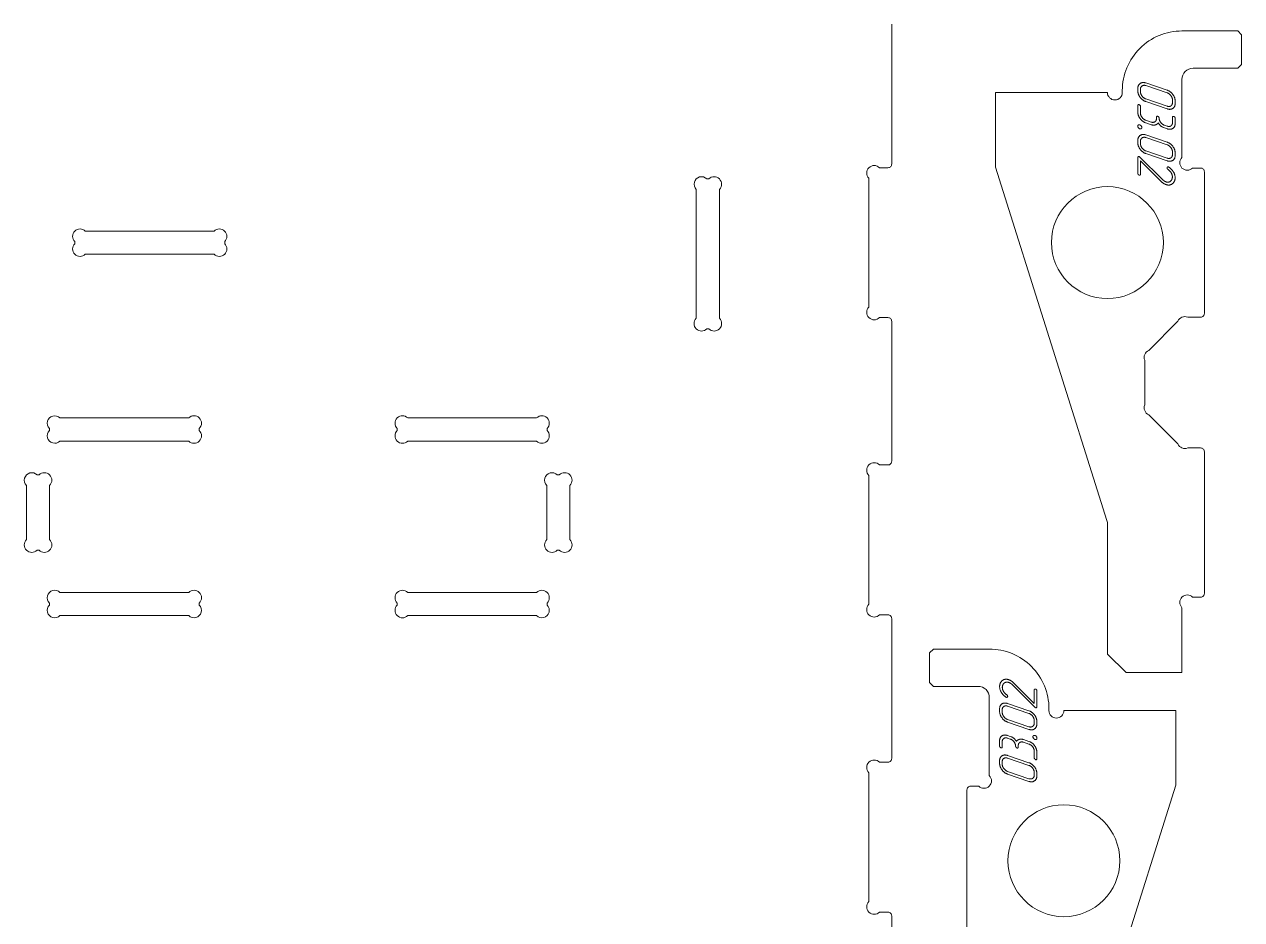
# Model space of a CAD drawing. Header units: millimetres. Extents: x 10 to 1489, y -739 to -10.
# Drawn here: x 1162.6 to 1489, y -502 to -261.9 of the extents above; entities that cross this region are included whole.
import ezdxf

# ---------------------------------------------------------------- set-up
doc = ezdxf.new("R2010")
doc.units = ezdxf.units.MM
doc.layers.add('cut', color=7, linetype='Continuous', lineweight=0)
doc.layers.add('mark', color=7, linetype='Continuous', lineweight=0)

msp = doc.modelspace()

# ---------------------------------------------------------------- linework, layer by layer
at = {"layer": 'cut'}
for points in [[(1395.15, -261.88), (1395.15, -299.38, -0.414214), (1394.15, -300.38), (1391.88, -300.38, 1), (1389.05, -303.2), (1389.05, -337.75, 1), (1391.88, -340.58), (1394.15, -340.58, -0.414214), (1395.15, -341.58), (1395.15, -379.08, -0.414214), (1394.15, -380.08), (1391.88, -380.08, 1), (1389.05, -382.9), (1389.05, -417.45, 1), (1391.88, -420.28), (1394.15, -420.28, -0.414214), (1395.15, -421.28), (1395.15, -458.78, -0.414214), (1394.15, -459.78), (1391.88, -459.78, 1), (1389.05, -462.6), (1389.05, -497.15, 1), (1391.88, -499.98), (1394.15, -499.98, -0.414214), (1395.15, -500.98), (1395.15, -538.48, -0.414214)], [(1415.33, -505.2), (1415.33, -467.2, -0.414214), (1416.33, -466.2), (1418.5, -466.2, 1), (1421.33, -463.37), (1421.33, -442.45, 0.414214), (1418.33, -439.45), (1406.33, -439.45), (1405.33, -438.45), (1405.33, -430.45), (1406.33, -429.45), (1421.33, -429.45, -0.414214), (1437.33, -445.45), (1437.33, -445.95, 1), (1441.33, -445.95), (1471.33, -445.95), (1471.33, -465.95), (1441.51, -560.69, 0.153655)]]:
    msp.add_lwpolyline(points, format="xyb", dxfattribs=at)
for points in [[(1423, -280.21), (1453, -280.21, 1), (1457, -280.21), (1457, -279.71, -0.414214), (1473, -263.71), (1488, -263.71), (1489, -264.71), (1489, -272.71), (1488, -273.71), (1476, -273.71, 0.414214), (1473, -276.71), (1473, -297.63, 1), (1475.83, -300.46), (1478, -300.46, -0.414214), (1479, -301.46), (1479, -339.46, -0.414214), (1478, -340.46), (1474.53, -340.46, 0.414214), (1471.92, -341.54), (1464.08, -349.38, 0.414214), (1463, -351.99), (1463, -363.99, 0.414214), (1464.08, -366.61), (1471.92, -374.44, 0.414214), (1474.53, -375.52), (1478, -375.52, -0.414214), (1479, -376.52), (1479, -414.52, -0.414214), (1478, -415.52), (1475.83, -415.52, 1), (1473, -418.35), (1473, -435.77), (1458, -435.77), (1453, -430.77), (1453, -396.13, 0.153655), (1452.82, -394.95), (1423, -300.21)], [(1348.95, -306.2, 1), (1346.12, -303.38), (1345.58, -303.38, 1), (1342.75, -306.2), (1342.75, -340.75, 1), (1345.58, -343.58), (1346.12, -343.58, 1), (1348.95, -340.75)], [(1178.91, -317.38, 1), (1176.09, -320.2), (1176.09, -320.75, 1), (1178.91, -323.58), (1213.46, -323.58, 1), (1216.29, -320.75), (1216.29, -320.2, 1), (1213.46, -317.38)], [(1172.11, -367.48, 1), (1169.29, -370.3), (1169.29, -370.85, 1), (1172.11, -373.68), (1206.66, -373.68, 1), (1209.49, -370.85), (1209.49, -370.3, 1), (1206.66, -367.48)], [(1265.38, -367.48, 1), (1262.55, -370.3), (1262.55, -370.85, 1), (1265.38, -373.68), (1299.92, -373.68, 1), (1302.75, -370.85), (1302.75, -370.3, 1), (1299.92, -367.48)], [(1169.35, -385.57, 1), (1166.52, -382.74), (1165.98, -382.74, 1), (1163.15, -385.57), (1163.15, -400.11, 1), (1165.98, -402.94), (1166.52, -402.94, 1), (1169.35, -400.11)], [(1308.85, -385.57, 1), (1306.02, -382.74), (1305.48, -382.74, 1), (1302.65, -385.57), (1302.65, -400.11, 1), (1305.48, -402.94), (1306.02, -402.94, 1), (1308.85, -400.11)], [(1172.11, -414.28, 1), (1169.29, -417.1), (1169.29, -417.65, 1), (1172.11, -420.48), (1206.66, -420.48, 1), (1209.49, -417.65), (1209.49, -417.1, 1), (1206.66, -414.28)], [(1265.38, -414.28, 1), (1262.55, -417.1), (1262.55, -417.65, 1), (1265.38, -420.48), (1299.92, -420.48, 1), (1302.75, -417.65), (1302.75, -417.1, 1), (1299.92, -414.28)]]:
    msp.add_lwpolyline(points, format="xyb", close=True, dxfattribs=at)
for centre in [(1453, -320.46), (1441.33, -486.2)]:
    msp.add_circle(centre, 15, dxfattribs=at)
at = {"layer": 'mark'}
for points in [[(1463.3, -282.66), (1469.02, -284.6), (1469.13, -284.64), (1469.24, -284.67), (1469.34, -284.69), (1469.45, -284.71), (1469.55, -284.72), (1469.65, -284.73), (1469.75, -284.73), (1469.84, -284.72), (1469.94, -284.71), (1470.03, -284.7), (1470.12, -284.67), (1470.2, -284.65), (1470.29, -284.61), (1470.37, -284.58), (1470.45, -284.53), (1470.53, -284.48), (1470.61, -284.43), (1470.68, -284.37), (1470.75, -284.31), (1470.81, -284.24), (1470.86, -284.17), (1470.91, -284.1), (1470.96, -284.02), (1471, -283.94), (1471.04, -283.86), (1471.07, -283.77), (1471.1, -283.68), (1471.12, -283.59), (1471.14, -283.49), (1471.15, -283.39), (1471.16, -283.29), (1471.16, -283.18), (1471.16, -282.46), (1471.16, -282.35), (1471.15, -282.24), (1471.14, -282.13), (1471.12, -282.02), (1471.1, -281.91), (1471.07, -281.8), (1471.04, -281.69), (1471, -281.58), (1470.96, -281.47), (1470.91, -281.36), (1470.86, -281.26), (1470.8, -281.15), (1470.73, -281.04), (1470.67, -280.94), (1470.59, -280.83), (1470.52, -280.72), (1470.43, -280.62), (1470.35, -280.52), (1470.27, -280.43), (1470.18, -280.34), (1470.09, -280.25), (1470, -280.17), (1469.91, -280.09), (1469.82, -280.02), (1469.73, -279.95), (1469.63, -279.89), (1469.53, -279.83), (1469.43, -279.77), (1469.33, -279.72), (1469.23, -279.67), (1469.12, -279.63), (1469.02, -279.59), (1463.3, -277.65), (1463.19, -277.62), (1463.08, -277.59), (1462.97, -277.56), (1462.87, -277.55), (1462.77, -277.53), (1462.67, -277.53), (1462.57, -277.53), (1462.47, -277.53), (1462.38, -277.55), (1462.29, -277.56), (1462.2, -277.59), (1462.11, -277.62), (1462.02, -277.65), (1461.94, -277.69), (1461.86, -277.74), (1461.78, -277.8), (1461.71, -277.85), (1461.63, -277.91), (1461.57, -277.98), (1461.51, -278.04), (1461.45, -278.11), (1461.4, -278.18), (1461.36, -278.26), (1461.31, -278.34), (1461.28, -278.42), (1461.25, -278.5), (1461.22, -278.59), (1461.2, -278.68), (1461.18, -278.77), (1461.17, -278.87), (1461.16, -278.96), (1461.16, -279.07), (1461.16, -279.78), (1461.16, -279.89), (1461.17, -280), (1461.18, -280.11), (1461.2, -280.22), (1461.22, -280.33), (1461.25, -280.44), (1461.28, -280.55), (1461.32, -280.66), (1461.36, -280.77), (1461.41, -280.88), (1461.46, -280.98), (1461.51, -281.09), (1461.58, -281.2), (1461.64, -281.3), (1461.71, -281.41), (1461.79, -281.52), (1461.87, -281.62), (1461.95, -281.72), (1462.04, -281.81), (1462.12, -281.9), (1462.21, -281.99), (1462.3, -282.07), (1462.39, -282.15), (1462.48, -282.22), (1462.58, -282.29), (1462.68, -282.36), (1462.78, -282.42), (1462.88, -282.48), (1462.98, -282.53), (1463.09, -282.58), (1463.19, -282.62)], [(1463.3, -281.94), (1469.02, -283.89), (1469.09, -283.91), (1469.16, -283.93), (1469.23, -283.94), (1469.3, -283.96), (1469.37, -283.96), (1469.43, -283.97), (1469.5, -283.97), (1469.56, -283.97), (1469.62, -283.96), (1469.68, -283.95), (1469.74, -283.93), (1469.8, -283.92), (1469.86, -283.89), (1469.92, -283.87), (1469.97, -283.84), (1470.02, -283.81), (1470.07, -283.77), (1470.12, -283.73), (1470.17, -283.69), (1470.21, -283.65), (1470.25, -283.6), (1470.28, -283.55), (1470.31, -283.5), (1470.34, -283.45), (1470.36, -283.39), (1470.39, -283.34), (1470.4, -283.28), (1470.42, -283.21), (1470.43, -283.15), (1470.44, -283.08), (1470.44, -283.01), (1470.44, -282.94), (1470.44, -282.22), (1470.44, -282.15), (1470.44, -282.07), (1470.43, -282), (1470.42, -281.93), (1470.4, -281.85), (1470.39, -281.78), (1470.36, -281.71), (1470.34, -281.64), (1470.31, -281.57), (1470.28, -281.49), (1470.25, -281.42), (1470.21, -281.35), (1470.17, -281.28), (1470.12, -281.21), (1470.08, -281.14), (1470.03, -281.07), (1469.97, -281), (1469.92, -280.93), (1469.86, -280.87), (1469.81, -280.81), (1469.75, -280.75), (1469.69, -280.7), (1469.63, -280.65), (1469.57, -280.6), (1469.5, -280.55), (1469.44, -280.51), (1469.37, -280.47), (1469.3, -280.43), (1469.23, -280.4), (1469.16, -280.36), (1469.09, -280.33), (1469.02, -280.31), (1463.3, -278.37), (1463.23, -278.34), (1463.16, -278.32), (1463.09, -278.31), (1463.02, -278.3), (1462.96, -278.29), (1462.89, -278.29), (1462.82, -278.29), (1462.76, -278.29), (1462.7, -278.3), (1462.64, -278.31), (1462.58, -278.32), (1462.52, -278.34), (1462.46, -278.37), (1462.41, -278.39), (1462.35, -278.42), (1462.3, -278.46), (1462.25, -278.49), (1462.2, -278.53), (1462.15, -278.57), (1462.11, -278.62), (1462.07, -278.66), (1462.04, -278.71), (1462.01, -278.76), (1461.98, -278.81), (1461.95, -278.87), (1461.93, -278.92), (1461.91, -278.98), (1461.9, -279.04), (1461.89, -279.11), (1461.88, -279.17), (1461.87, -279.24), (1461.87, -279.31), (1461.87, -280.02), (1461.87, -280.1), (1461.88, -280.17), (1461.89, -280.24), (1461.9, -280.31), (1461.91, -280.38), (1461.93, -280.46), (1461.95, -280.53), (1461.98, -280.6), (1462, -280.67), (1462.03, -280.74), (1462.07, -280.81), (1462.1, -280.88), (1462.14, -280.96), (1462.18, -281.03), (1462.23, -281.1), (1462.28, -281.17), (1462.33, -281.24), (1462.39, -281.3), (1462.44, -281.37), (1462.5, -281.43), (1462.56, -281.49), (1462.61, -281.54), (1462.68, -281.6), (1462.74, -281.65), (1462.8, -281.69), (1462.87, -281.74), (1462.94, -281.78), (1463.01, -281.82), (1463.08, -281.85), (1463.15, -281.89), (1463.23, -281.92)], [(1463.3, -288.37), (1464.73, -288.85), (1464.81, -288.88), (1464.88, -288.9), (1464.95, -288.92), (1465.03, -288.93), (1465.1, -288.94), (1465.17, -288.95), (1465.24, -288.96), (1465.31, -288.97), (1465.38, -288.97), (1465.45, -288.97), (1465.52, -288.96), (1465.59, -288.96), (1465.66, -288.95), (1465.73, -288.94), (1465.8, -288.92), (1465.86, -288.9), (1465.93, -288.88), (1465.99, -288.86), (1466.05, -288.84), (1466.11, -288.81), (1466.17, -288.78), (1466.22, -288.75), (1466.27, -288.72), (1466.32, -288.69), (1466.37, -288.65), (1466.41, -288.62), (1466.45, -288.58), (1466.49, -288.53), (1466.53, -288.49), (1466.57, -288.44), (1466.6, -288.4), (1466.63, -288.35), (1466.72, -288.48), (1466.81, -288.6), (1466.91, -288.72), (1467, -288.82), (1467.09, -288.93), (1467.18, -289.02), (1467.28, -289.11), (1467.37, -289.2), (1467.43, -289.24), (1467.48, -289.29), (1467.53, -289.33), (1467.58, -289.37), (1467.63, -289.4), (1467.68, -289.44), (1467.73, -289.46), (1467.78, -289.49), (1467.92, -289.58), (1468.07, -289.63), (1468.3, -289.71), (1469.02, -289.95), (1469.13, -289.99), (1469.24, -290.02), (1469.34, -290.04), (1469.45, -290.06), (1469.55, -290.07), (1469.65, -290.08), (1469.75, -290.08), (1469.85, -290.08), (1469.94, -290.07), (1470.03, -290.05), (1470.12, -290.03), (1470.21, -290.01), (1470.29, -289.97), (1470.38, -289.94), (1470.46, -289.89), (1470.54, -289.85), (1470.61, -289.79), (1470.68, -289.74), (1470.75, -289.68), (1470.81, -289.61), (1470.87, -289.54), (1470.92, -289.47), (1470.96, -289.39), (1471, -289.31), (1471.04, -289.23), (1471.07, -289.14), (1471.1, -289.05), (1471.12, -288.96), (1471.14, -288.86), (1471.15, -288.75), (1471.16, -288.65), (1471.16, -288.54), (1471.16, -287.11), (1471.16, -287.07), (1471.15, -287.04), (1471.15, -287.01), (1471.14, -286.98), (1471.13, -286.95), (1471.11, -286.92), (1471.1, -286.89), (1471.08, -286.86), (1471.06, -286.84), (1471.04, -286.81), (1470.99, -286.76), (1470.96, -286.74), (1470.94, -286.72), (1470.92, -286.7), (1470.9, -286.68), (1470.88, -286.67), (1470.86, -286.66), (1470.84, -286.65), (1470.82, -286.64), (1470.81, -286.63), (1470.8, -286.63), (1470.8, -286.63), (1470.78, -286.62), (1470.73, -286.61), (1470.68, -286.61), (1470.63, -286.61), (1470.59, -286.62), (1470.54, -286.63), (1470.52, -286.65), (1470.5, -286.67), (1470.48, -286.7), (1470.47, -286.72), (1470.46, -286.76), (1470.45, -286.79), (1470.45, -286.83), (1470.44, -286.86), (1470.44, -288.29), (1470.44, -288.37), (1470.44, -288.44), (1470.43, -288.51), (1470.42, -288.58), (1470.4, -288.64), (1470.39, -288.7), (1470.36, -288.76), (1470.34, -288.82), (1470.31, -288.87), (1470.28, -288.92), (1470.25, -288.97), (1470.21, -289.01), (1470.17, -289.06), (1470.12, -289.1), (1470.08, -289.13), (1470.03, -289.17), (1469.97, -289.2), (1469.92, -289.23), (1469.86, -289.25), (1469.81, -289.27), (1469.75, -289.29), (1469.69, -289.3), (1469.63, -289.31), (1469.57, -289.32), (1469.5, -289.32), (1469.44, -289.32), (1469.37, -289.32), (1469.3, -289.31), (1469.23, -289.3), (1469.16, -289.28), (1469.09, -289.26), (1469.02, -289.24), (1468.3, -288.99), (1468.23, -288.97), (1468.15, -288.94), (1468.08, -288.9), (1468.01, -288.87), (1467.94, -288.83), (1467.88, -288.79), (1467.81, -288.75), (1467.75, -288.7), (1467.69, -288.65), (1467.62, -288.6), (1467.56, -288.55), (1467.51, -288.49), (1467.45, -288.43), (1467.39, -288.37), (1467.34, -288.3), (1467.29, -288.23), (1467.24, -288.16), (1467.19, -288.1), (1467.15, -288.02), (1467.11, -287.95), (1467.07, -287.88), (1467.04, -287.81), (1467, -287.74), (1466.98, -287.67), (1466.95, -287.6), (1466.93, -287.52), (1466.91, -287.45), (1466.9, -287.38), (1466.89, -287.3), (1466.88, -287.23), (1466.87, -287.15), (1466.87, -287.08), (1466.87, -287.05), (1466.87, -287.01), (1466.86, -286.98), (1466.85, -286.95), (1466.84, -286.92), (1466.83, -286.89), (1466.81, -286.86), (1466.79, -286.84), (1466.77, -286.81), (1466.75, -286.78), (1466.7, -286.73), (1466.68, -286.71), (1466.65, -286.69), (1466.63, -286.67), (1466.61, -286.66), (1466.59, -286.64), (1466.57, -286.63), (1466.55, -286.62), (1466.54, -286.61), (1466.52, -286.6), (1466.52, -286.6), (1466.51, -286.6), (1466.5, -286.6), (1466.45, -286.58), (1466.4, -286.58), (1466.35, -286.58), (1466.3, -286.59), (1466.26, -286.61), (1466.24, -286.62), (1466.22, -286.65), (1466.2, -286.67), (1466.18, -286.7), (1466.17, -286.73), (1466.17, -286.76), (1466.16, -286.8), (1466.16, -286.84), (1466.16, -287.19), (1466.16, -287.27), (1466.15, -287.34), (1466.14, -287.41), (1466.13, -287.48), (1466.12, -287.54), (1466.1, -287.6), (1466.08, -287.66), (1466.05, -287.72), (1466.03, -287.77), (1466, -287.82), (1465.96, -287.87), (1465.92, -287.91), (1465.88, -287.96), (1465.84, -288), (1465.79, -288.03), (1465.74, -288.07), (1465.69, -288.1), (1465.63, -288.13), (1465.58, -288.15), (1465.52, -288.17), (1465.46, -288.19), (1465.4, -288.21), (1465.34, -288.21), (1465.28, -288.22), (1465.22, -288.22), (1465.15, -288.22), (1465.08, -288.22), (1465.02, -288.21), (1464.95, -288.2), (1464.88, -288.18), (1464.8, -288.16), (1464.73, -288.14), (1463.3, -287.65), (1463.23, -287.62), (1463.15, -287.59), (1463.08, -287.56), (1463.01, -287.53), (1462.94, -287.49), (1462.88, -287.45), (1462.81, -287.41), (1462.75, -287.36), (1462.69, -287.31), (1462.62, -287.26), (1462.56, -287.21), (1462.51, -287.15), (1462.45, -287.09), (1462.39, -287.03), (1462.34, -286.96), (1462.29, -286.89), (1462.24, -286.82), (1462.19, -286.75), (1462.15, -286.68), (1462.11, -286.61), (1462.07, -286.54), (1462.04, -286.47), (1462, -286.4), (1461.98, -286.33), (1461.95, -286.25), (1461.93, -286.18), (1461.91, -286.11), (1461.9, -286.03), (1461.89, -285.96), (1461.88, -285.89), (1461.87, -285.81), (1461.87, -285.74), (1461.87, -283.95), (1461.87, -283.92), (1461.87, -283.89), (1461.86, -283.85), (1461.85, -283.82), (1461.84, -283.79), (1461.83, -283.76), (1461.81, -283.74), (1461.79, -283.71), (1461.77, -283.68), (1461.75, -283.65), (1461.7, -283.6), (1461.68, -283.58), (1461.65, -283.56), (1461.63, -283.54), (1461.61, -283.53), (1461.59, -283.51), (1461.57, -283.5), (1461.55, -283.49), (1461.54, -283.48), (1461.52, -283.47), (1461.52, -283.47), (1461.51, -283.47), (1461.5, -283.47), (1461.45, -283.46), (1461.4, -283.45), (1461.35, -283.45), (1461.3, -283.46), (1461.26, -283.48), (1461.24, -283.5), (1461.22, -283.52), (1461.2, -283.54), (1461.18, -283.57), (1461.17, -283.6), (1461.17, -283.63), (1461.16, -283.67), (1461.16, -283.71), (1461.16, -285.49), (1461.16, -285.61), (1461.17, -285.72), (1461.18, -285.83), (1461.2, -285.94), (1461.22, -286.05), (1461.25, -286.16), (1461.28, -286.27), (1461.32, -286.37), (1461.36, -286.48), (1461.4, -286.59), (1461.45, -286.7), (1461.51, -286.8), (1461.57, -286.91), (1461.64, -287.01), (1461.71, -287.12), (1461.78, -287.22), (1461.86, -287.33), (1461.94, -287.43), (1462.03, -287.52), (1462.11, -287.61), (1462.2, -287.7), (1462.29, -287.78), (1462.38, -287.86), (1462.48, -287.93), (1462.57, -288), (1462.67, -288.06), (1462.77, -288.12), (1462.87, -288.18), (1462.98, -288.23), (1463.08, -288.28), (1463.19, -288.33)], [(1462.23, -289.61), (1462.23, -289.56), (1462.22, -289.51), (1462.21, -289.46), (1462.2, -289.42), (1462.18, -289.37), (1462.16, -289.33), (1462.14, -289.29), (1462.11, -289.25), (1462.08, -289.2), (1462.05, -289.16), (1462.01, -289.13), (1461.97, -289.09), (1461.94, -289.06), (1461.9, -289.03), (1461.87, -289), (1461.84, -288.97), (1461.81, -288.95), (1461.78, -288.93), (1461.75, -288.92), (1461.73, -288.9), (1461.7, -288.89), (1461.7, -288.89), (1461.69, -288.89), (1461.67, -288.88), (1461.63, -288.87), (1461.59, -288.86), (1461.55, -288.86), (1461.52, -288.86), (1461.48, -288.86), (1461.44, -288.86), (1461.41, -288.87), (1461.37, -288.88), (1461.34, -288.89), (1461.31, -288.9), (1461.29, -288.92), (1461.27, -288.94), (1461.25, -288.95), (1461.23, -288.98), (1461.21, -289), (1461.2, -289.02), (1461.19, -289.05), (1461.18, -289.08), (1461.17, -289.11), (1461.17, -289.14), (1461.16, -289.18), (1461.16, -289.21), (1461.16, -289.25), (1461.16, -289.29), (1461.16, -289.33), (1461.17, -289.37), (1461.18, -289.41), (1461.19, -289.44), (1461.2, -289.48), (1461.21, -289.52), (1461.23, -289.55), (1461.25, -289.58), (1461.27, -289.62), (1461.29, -289.65), (1461.31, -289.68), (1461.34, -289.71), (1461.4, -289.77), (1461.45, -289.82), (1461.51, -289.86), (1461.56, -289.9), (1461.62, -289.93), (1461.68, -289.96), (1461.71, -289.97), (1461.74, -289.98), (1461.77, -289.98), (1461.8, -289.99), (1461.83, -289.99), (1461.86, -289.99), (1461.89, -289.98), (1461.92, -289.98), (1461.94, -289.97), (1461.97, -289.96), (1462, -289.95), (1462.03, -289.93), (1462.08, -289.9), (1462.1, -289.88), (1462.13, -289.86), (1462.15, -289.84), (1462.16, -289.82), (1462.18, -289.8), (1462.19, -289.77), (1462.2, -289.75), (1462.21, -289.72), (1462.22, -289.69), (1462.23, -289.67), (1462.23, -289.64)], [(1463.3, -296.59), (1469.02, -298.53), (1469.13, -298.56), (1469.24, -298.59), (1469.34, -298.62), (1469.45, -298.64), (1469.55, -298.65), (1469.65, -298.65), (1469.75, -298.66), (1469.84, -298.65), (1469.94, -298.64), (1470.03, -298.62), (1470.12, -298.6), (1470.2, -298.58), (1470.29, -298.54), (1470.37, -298.5), (1470.45, -298.46), (1470.53, -298.41), (1470.61, -298.35), (1470.68, -298.3), (1470.75, -298.23), (1470.81, -298.17), (1470.86, -298.1), (1470.91, -298.03), (1470.96, -297.95), (1471, -297.87), (1471.04, -297.79), (1471.07, -297.7), (1471.1, -297.61), (1471.12, -297.52), (1471.14, -297.42), (1471.15, -297.32), (1471.16, -297.22), (1471.16, -297.11), (1471.16, -296.39), (1471.16, -296.28), (1471.15, -296.17), (1471.14, -296.06), (1471.12, -295.95), (1471.1, -295.84), (1471.07, -295.73), (1471.04, -295.62), (1471, -295.51), (1470.96, -295.4), (1470.91, -295.29), (1470.86, -295.18), (1470.8, -295.08), (1470.73, -294.97), (1470.67, -294.86), (1470.59, -294.76), (1470.52, -294.65), (1470.43, -294.55), (1470.35, -294.45), (1470.27, -294.36), (1470.18, -294.27), (1470.09, -294.18), (1470, -294.1), (1469.91, -294.02), (1469.82, -293.95), (1469.73, -293.88), (1469.63, -293.82), (1469.53, -293.76), (1469.43, -293.7), (1469.33, -293.65), (1469.23, -293.6), (1469.12, -293.56), (1469.02, -293.52), (1463.3, -291.58), (1463.19, -291.54), (1463.08, -291.52), (1462.97, -291.49), (1462.87, -291.47), (1462.77, -291.46), (1462.67, -291.46), (1462.57, -291.46), (1462.47, -291.46), (1462.38, -291.47), (1462.29, -291.49), (1462.2, -291.52), (1462.11, -291.55), (1462.02, -291.58), (1461.94, -291.62), (1461.86, -291.67), (1461.78, -291.72), (1461.71, -291.78), (1461.63, -291.84), (1461.57, -291.91), (1461.51, -291.97), (1461.45, -292.04), (1461.4, -292.11), (1461.36, -292.19), (1461.31, -292.27), (1461.28, -292.35), (1461.25, -292.43), (1461.22, -292.52), (1461.2, -292.61), (1461.18, -292.7), (1461.17, -292.8), (1461.16, -292.89), (1461.16, -292.99), (1461.16, -293.71), (1461.16, -293.82), (1461.17, -293.93), (1461.18, -294.04), (1461.2, -294.15), (1461.22, -294.26), (1461.25, -294.37), (1461.28, -294.48), (1461.32, -294.59), (1461.36, -294.7), (1461.41, -294.81), (1461.46, -294.91), (1461.51, -295.02), (1461.58, -295.13), (1461.64, -295.23), (1461.71, -295.34), (1461.79, -295.45), (1461.87, -295.55), (1461.95, -295.65), (1462.04, -295.74), (1462.12, -295.83), (1462.21, -295.92), (1462.3, -296), (1462.39, -296.08), (1462.48, -296.15), (1462.58, -296.22), (1462.68, -296.29), (1462.78, -296.35), (1462.88, -296.4), (1462.98, -296.46), (1463.09, -296.5), (1463.19, -296.55)], [(1463.3, -295.87), (1469.02, -297.81), (1469.09, -297.84), (1469.16, -297.86), (1469.23, -297.87), (1469.3, -297.88), (1469.37, -297.89), (1469.43, -297.9), (1469.5, -297.9), (1469.56, -297.89), (1469.62, -297.89), (1469.68, -297.88), (1469.74, -297.86), (1469.8, -297.84), (1469.86, -297.82), (1469.92, -297.8), (1469.97, -297.77), (1470.02, -297.74), (1470.07, -297.7), (1470.12, -297.66), (1470.17, -297.62), (1470.21, -297.58), (1470.25, -297.53), (1470.28, -297.48), (1470.31, -297.43), (1470.34, -297.38), (1470.36, -297.32), (1470.39, -297.26), (1470.4, -297.2), (1470.42, -297.14), (1470.43, -297.08), (1470.44, -297.01), (1470.44, -296.94), (1470.44, -296.86), (1470.44, -296.15), (1470.44, -296.08), (1470.44, -296), (1470.43, -295.93), (1470.42, -295.86), (1470.4, -295.78), (1470.39, -295.71), (1470.36, -295.64), (1470.34, -295.57), (1470.31, -295.49), (1470.28, -295.42), (1470.25, -295.35), (1470.21, -295.28), (1470.17, -295.21), (1470.12, -295.14), (1470.08, -295.07), (1470.03, -295), (1469.97, -294.93), (1469.92, -294.86), (1469.86, -294.8), (1469.81, -294.74), (1469.75, -294.68), (1469.69, -294.63), (1469.63, -294.58), (1469.57, -294.53), (1469.5, -294.48), (1469.44, -294.44), (1469.37, -294.4), (1469.3, -294.36), (1469.23, -294.32), (1469.16, -294.29), (1469.09, -294.26), (1469.02, -294.24), (1463.3, -292.29), (1463.23, -292.27), (1463.16, -292.25), (1463.09, -292.24), (1463.02, -292.23), (1462.96, -292.22), (1462.89, -292.21), (1462.82, -292.21), (1462.76, -292.22), (1462.7, -292.23), (1462.64, -292.24), (1462.58, -292.25), (1462.52, -292.27), (1462.46, -292.29), (1462.41, -292.32), (1462.35, -292.35), (1462.3, -292.39), (1462.25, -292.42), (1462.2, -292.46), (1462.15, -292.5), (1462.11, -292.55), (1462.07, -292.59), (1462.04, -292.64), (1462.01, -292.69), (1461.98, -292.74), (1461.95, -292.8), (1461.93, -292.85), (1461.91, -292.91), (1461.9, -292.97), (1461.89, -293.04), (1461.88, -293.1), (1461.87, -293.17), (1461.87, -293.24), (1461.87, -293.95), (1461.87, -294.02), (1461.88, -294.1), (1461.89, -294.17), (1461.9, -294.24), (1461.91, -294.31), (1461.93, -294.38), (1461.95, -294.46), (1461.98, -294.53), (1462, -294.6), (1462.03, -294.67), (1462.07, -294.74), (1462.1, -294.81), (1462.14, -294.88), (1462.18, -294.96), (1462.23, -295.03), (1462.28, -295.1), (1462.33, -295.17), (1462.39, -295.23), (1462.44, -295.3), (1462.5, -295.36), (1462.56, -295.42), (1462.61, -295.47), (1462.68, -295.52), (1462.74, -295.57), (1462.8, -295.62), (1462.87, -295.67), (1462.94, -295.71), (1463.01, -295.75), (1463.08, -295.78), (1463.15, -295.82), (1463.23, -295.85)], [(1469.46, -300.25), (1469.34, -300.18), (1469.3, -300.17), (1469.26, -300.16), (1469.23, -300.16), (1469.19, -300.16), (1469.16, -300.17), (1469.14, -300.17), (1469.11, -300.19), (1469.08, -300.21), (1469.06, -300.23), (1469.04, -300.25), (1469.03, -300.27), (1469.01, -300.3), (1469, -300.33), (1468.99, -300.36), (1468.99, -300.4), (1468.99, -300.43), (1469, -300.5), (1469.01, -300.55), (1469.03, -300.61), (1469.05, -300.66), (1469.08, -300.7), (1469.12, -300.75), (1469.17, -300.79), (1469.22, -300.83), (1469.3, -300.9), (1469.38, -300.96), (1469.46, -301.02), (1469.53, -301.08), (1469.6, -301.14), (1469.66, -301.21), (1469.73, -301.27), (1469.79, -301.33), (1469.84, -301.39), (1469.9, -301.46), (1469.95, -301.52), (1470, -301.58), (1470.04, -301.65), (1470.08, -301.71), (1470.12, -301.78), (1470.16, -301.84), (1470.19, -301.91), (1470.22, -301.97), (1470.25, -302.04), (1470.28, -302.1), (1470.3, -302.16), (1470.32, -302.23), (1470.34, -302.29), (1470.36, -302.35), (1470.38, -302.42), (1470.39, -302.48), (1470.4, -302.54), (1470.41, -302.6), (1470.42, -302.67), (1470.43, -302.73), (1470.43, -302.79), (1470.43, -302.85), (1470.43, -302.94), (1470.42, -303.03), (1470.41, -303.11), (1470.4, -303.2), (1470.38, -303.28), (1470.35, -303.36), (1470.32, -303.44), (1470.29, -303.51), (1470.26, -303.59), (1470.22, -303.66), (1470.17, -303.72), (1470.13, -303.78), (1470.08, -303.84), (1470.03, -303.9), (1469.98, -303.95), (1469.92, -303.99), (1469.86, -304.04), (1469.8, -304.09), (1469.73, -304.13), (1469.66, -304.16), (1469.59, -304.19), (1469.52, -304.21), (1469.44, -304.23), (1469.37, -304.25), (1469.29, -304.25), (1469.21, -304.26), (1469.13, -304.25), (1469.05, -304.25), (1468.97, -304.23), (1468.88, -304.22), (1468.79, -304.19), (1468.7, -304.17), (1468.64, -304.14), (1468.57, -304.11), (1468.5, -304.09), (1468.44, -304.05), (1468.37, -304.02), (1468.3, -303.98), (1468.24, -303.94), (1468.18, -303.9), (1467.93, -303.71), (1467.65, -303.46), (1461.72, -297.53), (1461.68, -297.49), (1461.64, -297.46), (1461.59, -297.44), (1461.54, -297.42), (1461.51, -297.41), (1461.47, -297.4), (1461.44, -297.4), (1461.4, -297.39), (1461.37, -297.4), (1461.34, -297.4), (1461.3, -297.41), (1461.27, -297.43), (1461.25, -297.45), (1461.22, -297.47), (1461.2, -297.49), (1461.19, -297.52), (1461.18, -297.55), (1461.17, -297.58), (1461.16, -297.61), (1461.16, -297.64), (1461.16, -301.91), (1461.16, -301.95), (1461.17, -301.99), (1461.18, -302.03), (1461.19, -302.07), (1461.2, -302.11), (1461.22, -302.14), (1461.25, -302.18), (1461.27, -302.21), (1461.3, -302.24), (1461.33, -302.27), (1461.36, -302.3), (1461.39, -302.32), (1461.42, -302.34), (1461.45, -302.36), (1461.48, -302.38), (1461.52, -302.39), (1461.55, -302.4), (1461.58, -302.4), (1461.61, -302.4), (1461.64, -302.4), (1461.67, -302.4), (1461.7, -302.39), (1461.73, -302.37), (1461.76, -302.36), (1461.79, -302.34), (1461.81, -302.31), (1461.83, -302.29), (1461.84, -302.27), (1461.86, -302.24), (1461.87, -302.21), (1461.87, -302.18), (1461.87, -302.15), (1461.87, -298.55), (1467.25, -303.93), (1467.33, -304), (1467.41, -304.08), (1467.48, -304.14), (1467.56, -304.21), (1467.63, -304.27), (1467.71, -304.33), (1467.78, -304.39), (1467.84, -304.44), (1467.91, -304.49), (1467.98, -304.53), (1468.04, -304.58), (1468.1, -304.62), (1468.23, -304.69), (1468.36, -304.76), (1468.49, -304.82), (1468.62, -304.87), (1468.68, -304.89), (1468.7, -304.9), (1468.7, -304.9), (1468.71, -304.9), (1468.71, -304.9), (1468.74, -304.91), (1468.83, -304.94), (1468.92, -304.97), (1469.02, -304.99), (1469.11, -305), (1469.2, -305.02), (1469.28, -305.02), (1469.37, -305.03), (1469.46, -305.03), (1469.54, -305.03), (1469.63, -305.02), (1469.71, -305), (1469.79, -304.99), (1469.87, -304.97), (1469.95, -304.94), (1470.02, -304.91), (1470.1, -304.88), (1470.17, -304.84), (1470.25, -304.8), (1470.32, -304.76), (1470.39, -304.71), (1470.46, -304.66), (1470.52, -304.6), (1470.58, -304.54), (1470.64, -304.49), (1470.7, -304.43), (1470.75, -304.36), (1470.8, -304.3), (1470.84, -304.23), (1470.89, -304.16), (1470.93, -304.09), (1470.96, -304.02), (1470.99, -303.95), (1471.03, -303.87), (1471.05, -303.79), (1471.08, -303.71), (1471.1, -303.63), (1471.12, -303.55), (1471.13, -303.46), (1471.14, -303.37), (1471.15, -303.28), (1471.16, -303.19), (1471.16, -303.1), (1471.16, -303.07), (1471.16, -303.06), (1471.16, -303.05), (1471.16, -303.02), (1471.15, -302.88), (1471.14, -302.74), (1471.12, -302.6), (1471.09, -302.47), (1471.06, -302.33), (1471.02, -302.2), (1470.97, -302.06), (1470.92, -301.93), (1470.86, -301.8), (1470.79, -301.67), (1470.77, -301.64), (1470.75, -301.6), (1470.71, -301.53), (1470.67, -301.46), (1470.62, -301.38), (1470.57, -301.31), (1470.52, -301.24), (1470.47, -301.18), (1470.42, -301.11), (1470.36, -301.04), (1470.3, -300.97), (1470.24, -300.91), (1470.18, -300.85), (1470.12, -300.78), (1470.05, -300.72), (1469.99, -300.66), (1469.92, -300.6), (1469.85, -300.54), (1469.77, -300.48), (1469.7, -300.42), (1469.62, -300.36), (1469.55, -300.3)], [(1425.79, -442.32), (1425.92, -442.38), (1425.95, -442.4), (1425.99, -442.4), (1426.03, -442.41), (1426.06, -442.4), (1426.09, -442.4), (1426.12, -442.39), (1426.14, -442.38), (1426.17, -442.36), (1426.19, -442.34), (1426.21, -442.32), (1426.23, -442.29), (1426.24, -442.26), (1426.25, -442.23), (1426.26, -442.2), (1426.26, -442.17), (1426.27, -442.13), (1426.25, -442.07), (1426.24, -442.01), (1426.22, -441.96), (1426.2, -441.91), (1426.17, -441.86), (1426.13, -441.82), (1426.08, -441.77), (1426.03, -441.73), (1425.95, -441.67), (1425.87, -441.61), (1425.8, -441.55), (1425.72, -441.48), (1425.66, -441.42), (1425.59, -441.36), (1425.53, -441.3), (1425.47, -441.23), (1425.41, -441.17), (1425.36, -441.11), (1425.3, -441.04), (1425.26, -440.98), (1425.21, -440.92), (1425.17, -440.85), (1425.13, -440.79), (1425.1, -440.72), (1425.06, -440.66), (1425.03, -440.59), (1425, -440.53), (1424.98, -440.47), (1424.95, -440.4), (1424.93, -440.34), (1424.91, -440.27), (1424.89, -440.21), (1424.87, -440.15), (1424.86, -440.09), (1424.85, -440.02), (1424.84, -439.96), (1424.83, -439.9), (1424.83, -439.84), (1424.82, -439.77), (1424.82, -439.71), (1424.82, -439.62), (1424.83, -439.54), (1424.84, -439.45), (1424.86, -439.37), (1424.88, -439.29), (1424.9, -439.21), (1424.93, -439.13), (1424.96, -439.05), (1425, -438.98), (1425.04, -438.91), (1425.08, -438.84), (1425.12, -438.78), (1425.17, -438.72), (1425.22, -438.67), (1425.27, -438.62), (1425.33, -438.57), (1425.39, -438.52), (1425.46, -438.48), (1425.52, -438.44), (1425.59, -438.4), (1425.66, -438.38), (1425.74, -438.35), (1425.81, -438.33), (1425.88, -438.32), (1425.96, -438.31), (1426.04, -438.31), (1426.12, -438.31), (1426.2, -438.32), (1426.29, -438.33), (1426.37, -438.35), (1426.46, -438.37), (1426.55, -438.4), (1426.62, -438.42), (1426.68, -438.45), (1426.75, -438.48), (1426.82, -438.51), (1426.88, -438.55), (1426.95, -438.58), (1427.01, -438.62), (1427.08, -438.66), (1427.33, -438.86), (1427.61, -439.1), (1433.54, -445.04), (1433.57, -445.07), (1433.62, -445.1), (1433.66, -445.13), (1433.71, -445.15), (1433.75, -445.16), (1433.78, -445.17), (1433.82, -445.17), (1433.85, -445.17), (1433.88, -445.17), (1433.92, -445.16), (1433.95, -445.15), (1433.98, -445.14), (1434.01, -445.12), (1434.03, -445.09), (1434.05, -445.07), (1434.07, -445.04), (1434.08, -445.02), (1434.09, -444.99), (1434.09, -444.96), (1434.09, -444.93), (1434.09, -440.66), (1434.09, -440.61), (1434.09, -440.57), (1434.08, -440.53), (1434.07, -440.49), (1434.05, -440.46), (1434.03, -440.42), (1434.01, -440.39), (1433.98, -440.35), (1433.95, -440.32), (1433.92, -440.29), (1433.89, -440.27), (1433.86, -440.24), (1433.83, -440.22), (1433.8, -440.2), (1433.77, -440.19), (1433.74, -440.18), (1433.7, -440.17), (1433.67, -440.16), (1433.64, -440.16), (1433.61, -440.16), (1433.58, -440.17), (1433.55, -440.18), (1433.52, -440.19), (1433.49, -440.21), (1433.47, -440.23), (1433.44, -440.25), (1433.42, -440.27), (1433.41, -440.3), (1433.4, -440.32), (1433.39, -440.35), (1433.38, -440.38), (1433.38, -440.41), (1433.38, -444.01), (1428.01, -438.64), (1427.92, -438.56), (1427.85, -438.49), (1427.77, -438.42), (1427.69, -438.35), (1427.62, -438.29), (1427.55, -438.23), (1427.48, -438.18), (1427.41, -438.13), (1427.34, -438.08), (1427.28, -438.03), (1427.21, -437.99), (1427.15, -437.95), (1427.02, -437.88), (1426.9, -437.81), (1426.77, -437.75), (1426.64, -437.69), (1426.57, -437.67), (1426.55, -437.67), (1426.55, -437.66), (1426.55, -437.66), (1426.54, -437.66), (1426.52, -437.65), (1426.42, -437.62), (1426.33, -437.6), (1426.24, -437.58), (1426.15, -437.56), (1426.06, -437.55), (1425.97, -437.54), (1425.88, -437.54), (1425.8, -437.54), (1425.71, -437.54), (1425.63, -437.55), (1425.55, -437.56), (1425.46, -437.58), (1425.38, -437.6), (1425.31, -437.62), (1425.23, -437.65), (1425.15, -437.68), (1425.08, -437.72), (1425.01, -437.76), (1424.93, -437.81), (1424.86, -437.86), (1424.79, -437.91), (1424.73, -437.96), (1424.67, -438.02), (1424.61, -438.08), (1424.56, -438.14), (1424.5, -438.2), (1424.46, -438.27), (1424.41, -438.33), (1424.37, -438.4), (1424.33, -438.47), (1424.29, -438.54), (1424.26, -438.62), (1424.23, -438.69), (1424.2, -438.77), (1424.18, -438.85), (1424.16, -438.93), (1424.14, -439.02), (1424.12, -439.1), (1424.11, -439.19), (1424.1, -439.28), (1424.1, -439.37), (1424.09, -439.47), (1424.09, -439.49), (1424.09, -439.5), (1424.09, -439.51), (1424.09, -439.55), (1424.1, -439.69), (1424.11, -439.82), (1424.13, -439.96), (1424.16, -440.1), (1424.19, -440.23), (1424.23, -440.37), (1424.28, -440.5), (1424.33, -440.63), (1424.39, -440.77), (1424.46, -440.9), (1424.48, -440.93), (1424.5, -440.97), (1424.54, -441.04), (1424.59, -441.11), (1424.63, -441.18), (1424.68, -441.25), (1424.73, -441.32), (1424.78, -441.39), (1424.84, -441.46), (1424.89, -441.52), (1424.95, -441.59), (1425.01, -441.66), (1425.07, -441.72), (1425.13, -441.78), (1425.2, -441.85), (1425.27, -441.91), (1425.33, -441.97), (1425.41, -442.03), (1425.48, -442.09), (1425.55, -442.15), (1425.63, -442.21), (1425.71, -442.26)], [(1431.95, -445.98), (1426.24, -444.04), (1426.13, -444), (1426.02, -443.97), (1425.91, -443.95), (1425.81, -443.93), (1425.7, -443.92), (1425.6, -443.91), (1425.51, -443.91), (1425.41, -443.91), (1425.32, -443.92), (1425.23, -443.94), (1425.14, -443.96), (1425.05, -443.99), (1424.96, -444.02), (1424.88, -444.06), (1424.8, -444.11), (1424.72, -444.16), (1424.64, -444.21), (1424.57, -444.27), (1424.51, -444.33), (1424.45, -444.4), (1424.39, -444.46), (1424.34, -444.54), (1424.29, -444.61), (1424.25, -444.69), (1424.21, -444.78), (1424.18, -444.86), (1424.15, -444.95), (1424.13, -445.05), (1424.12, -445.14), (1424.1, -445.25), (1424.1, -445.35), (1424.09, -445.46), (1424.09, -446.17), (1424.1, -446.28), (1424.1, -446.4), (1424.12, -446.51), (1424.13, -446.62), (1424.16, -446.73), (1424.18, -446.84), (1424.22, -446.95), (1424.25, -447.06), (1424.3, -447.17), (1424.35, -447.27), (1424.4, -447.38), (1424.46, -447.49), (1424.52, -447.59), (1424.59, -447.7), (1424.66, -447.81), (1424.74, -447.91), (1424.82, -448.01), (1424.9, -448.11), (1424.99, -448.21), (1425.07, -448.3), (1425.16, -448.38), (1425.25, -448.46), (1425.34, -448.54), (1425.43, -448.61), (1425.53, -448.68), (1425.62, -448.75), (1425.72, -448.81), (1425.82, -448.86), (1425.92, -448.91), (1426.03, -448.96), (1426.13, -449), (1426.24, -449.04), (1431.95, -450.99), (1432.06, -451.02), (1432.17, -451.05), (1432.28, -451.07), (1432.38, -451.09), (1432.49, -451.1), (1432.59, -451.11), (1432.69, -451.11), (1432.78, -451.1), (1432.88, -451.09), (1432.97, -451.07), (1433.06, -451.05), (1433.14, -451.02), (1433.23, -450.98), (1433.31, -450.94), (1433.39, -450.89), (1433.47, -450.84), (1433.55, -450.78), (1433.62, -450.72), (1433.68, -450.66), (1433.74, -450.59), (1433.8, -450.52), (1433.85, -450.45), (1433.9, -450.38), (1433.94, -450.3), (1433.97, -450.22), (1434.01, -450.13), (1434.03, -450.05), (1434.06, -449.96), (1434.07, -449.87), (1434.08, -449.77), (1434.09, -449.67), (1434.09, -449.57), (1434.09, -448.86), (1434.09, -448.74), (1434.08, -448.63), (1434.07, -448.52), (1434.05, -448.41), (1434.03, -448.3), (1434, -448.19), (1433.97, -448.08), (1433.94, -447.98), (1433.89, -447.87), (1433.85, -447.76), (1433.8, -447.65), (1433.74, -447.54), (1433.68, -447.44), (1433.61, -447.33), (1433.54, -447.23), (1433.46, -447.12), (1433.38, -447.02), (1433.3, -446.92), (1433.22, -446.82), (1433.13, -446.73), (1433.04, -446.65), (1432.95, -446.56), (1432.86, -446.49), (1432.77, -446.41), (1432.67, -446.34), (1432.58, -446.28), (1432.48, -446.22), (1432.37, -446.16), (1432.27, -446.11), (1432.17, -446.06), (1432.06, -446.02)], [(1431.95, -446.69), (1426.24, -444.75), (1426.16, -444.73), (1426.09, -444.71), (1426.02, -444.69), (1425.95, -444.68), (1425.89, -444.67), (1425.82, -444.67), (1425.76, -444.67), (1425.69, -444.67), (1425.63, -444.68), (1425.57, -444.69), (1425.51, -444.7), (1425.45, -444.72), (1425.39, -444.74), (1425.34, -444.77), (1425.28, -444.8), (1425.23, -444.83), (1425.18, -444.87), (1425.13, -444.9), (1425.09, -444.94), (1425.05, -444.99), (1425.01, -445.03), (1424.97, -445.08), (1424.94, -445.13), (1424.91, -445.19), (1424.89, -445.24), (1424.87, -445.3), (1424.85, -445.36), (1424.83, -445.42), (1424.82, -445.49), (1424.81, -445.56), (1424.81, -445.63), (1424.81, -445.7), (1424.81, -446.41), (1424.81, -446.49), (1424.81, -446.56), (1424.82, -446.64), (1424.83, -446.71), (1424.85, -446.78), (1424.87, -446.85), (1424.89, -446.93), (1424.91, -447), (1424.94, -447.07), (1424.97, -447.14), (1425.01, -447.21), (1425.04, -447.29), (1425.08, -447.36), (1425.13, -447.43), (1425.18, -447.5), (1425.23, -447.57), (1425.28, -447.64), (1425.33, -447.7), (1425.39, -447.76), (1425.45, -447.83), (1425.5, -447.88), (1425.56, -447.94), (1425.63, -447.99), (1425.69, -448.04), (1425.75, -448.08), (1425.82, -448.13), (1425.88, -448.17), (1425.95, -448.21), (1426.02, -448.24), (1426.09, -448.27), (1426.16, -448.3), (1426.24, -448.33), (1431.95, -450.27), (1432.02, -450.29), (1432.09, -450.31), (1432.16, -450.33), (1432.23, -450.34), (1432.3, -450.35), (1432.36, -450.35), (1432.43, -450.35), (1432.49, -450.35), (1432.55, -450.34), (1432.61, -450.33), (1432.67, -450.31), (1432.73, -450.29), (1432.79, -450.27), (1432.85, -450.24), (1432.9, -450.21), (1432.95, -450.18), (1433.01, -450.14), (1433.05, -450.1), (1433.1, -450.06), (1433.14, -450.02), (1433.18, -449.97), (1433.21, -449.93), (1433.25, -449.88), (1433.27, -449.82), (1433.3, -449.77), (1433.32, -449.71), (1433.34, -449.65), (1433.35, -449.59), (1433.36, -449.53), (1433.37, -449.46), (1433.38, -449.4), (1433.38, -449.33), (1433.38, -448.61), (1433.38, -448.54), (1433.37, -448.47), (1433.37, -448.4), (1433.35, -448.32), (1433.34, -448.25), (1433.32, -448.18), (1433.3, -448.11), (1433.28, -448.04), (1433.25, -447.97), (1433.22, -447.89), (1433.19, -447.82), (1433.15, -447.75), (1433.11, -447.68), (1433.07, -447.61), (1433.02, -447.54), (1432.97, -447.47), (1432.92, -447.4), (1432.87, -447.33), (1432.81, -447.27), (1432.76, -447.21), (1432.7, -447.15), (1432.64, -447.09), (1432.58, -447.04), (1432.51, -446.99), (1432.45, -446.94), (1432.38, -446.9), (1432.31, -446.86), (1432.25, -446.82), (1432.17, -446.78), (1432.1, -446.75), (1432.03, -446.72)], [(1431.95, -454.2), (1430.52, -453.71), (1430.45, -453.69), (1430.37, -453.67), (1430.3, -453.65), (1430.23, -453.63), (1430.15, -453.62), (1430.08, -453.61), (1430.01, -453.6), (1429.94, -453.6), (1429.87, -453.6), (1429.8, -453.6), (1429.73, -453.6), (1429.66, -453.61), (1429.59, -453.62), (1429.52, -453.63), (1429.46, -453.64), (1429.39, -453.66), (1429.32, -453.68), (1429.26, -453.7), (1429.2, -453.73), (1429.14, -453.75), (1429.09, -453.78), (1429.03, -453.81), (1428.98, -453.84), (1428.93, -453.88), (1428.89, -453.91), (1428.84, -453.95), (1428.8, -453.99), (1428.76, -454.03), (1428.72, -454.07), (1428.69, -454.12), (1428.65, -454.17), (1428.62, -454.22), (1428.53, -454.09), (1428.44, -453.97), (1428.35, -453.85), (1428.25, -453.74), (1428.16, -453.64), (1428.07, -453.54), (1427.97, -453.45), (1427.88, -453.37), (1427.83, -453.32), (1427.77, -453.27), (1427.72, -453.23), (1427.67, -453.19), (1427.62, -453.16), (1427.57, -453.13), (1427.52, -453.1), (1427.47, -453.08), (1427.33, -452.99), (1427.19, -452.94), (1426.95, -452.86), (1426.24, -452.61), (1426.13, -452.58), (1426.02, -452.55), (1425.91, -452.52), (1425.8, -452.51), (1425.7, -452.49), (1425.6, -452.49), (1425.5, -452.48), (1425.41, -452.49), (1425.31, -452.5), (1425.22, -452.51), (1425.13, -452.53), (1425.04, -452.56), (1424.96, -452.59), (1424.88, -452.63), (1424.79, -452.67), (1424.72, -452.72), (1424.64, -452.77), (1424.57, -452.83), (1424.5, -452.89), (1424.44, -452.95), (1424.39, -453.02), (1424.34, -453.1), (1424.29, -453.17), (1424.25, -453.25), (1424.21, -453.34), (1424.18, -453.42), (1424.15, -453.51), (1424.13, -453.61), (1424.12, -453.71), (1424.1, -453.81), (1424.1, -453.92), (1424.09, -454.03), (1424.09, -455.46), (1424.1, -455.49), (1424.1, -455.52), (1424.1, -455.55), (1424.11, -455.59), (1424.12, -455.62), (1424.14, -455.65), (1424.15, -455.67), (1424.17, -455.7), (1424.19, -455.73), (1424.22, -455.76), (1424.27, -455.81), (1424.29, -455.83), (1424.31, -455.85), (1424.34, -455.87), (1424.36, -455.88), (1424.38, -455.9), (1424.4, -455.91), (1424.41, -455.92), (1424.43, -455.93), (1424.45, -455.93), (1424.45, -455.94), (1424.46, -455.94), (1424.47, -455.94), (1424.52, -455.95), (1424.57, -455.96), (1424.62, -455.96), (1424.66, -455.95), (1424.71, -455.93), (1424.73, -455.91), (1424.75, -455.89), (1424.77, -455.87), (1424.78, -455.84), (1424.79, -455.81), (1424.8, -455.78), (1424.81, -455.74), (1424.81, -455.7), (1424.81, -454.27), (1424.81, -454.2), (1424.81, -454.13), (1424.82, -454.06), (1424.83, -453.99), (1424.85, -453.93), (1424.87, -453.86), (1424.89, -453.81), (1424.91, -453.75), (1424.94, -453.7), (1424.97, -453.65), (1425.01, -453.6), (1425.04, -453.55), (1425.08, -453.51), (1425.13, -453.47), (1425.18, -453.43), (1425.23, -453.4), (1425.28, -453.36), (1425.33, -453.34), (1425.39, -453.31), (1425.45, -453.29), (1425.5, -453.27), (1425.56, -453.26), (1425.63, -453.25), (1425.69, -453.24), (1425.75, -453.24), (1425.82, -453.24), (1425.88, -453.25), (1425.95, -453.26), (1426.02, -453.27), (1426.09, -453.29), (1426.16, -453.31), (1426.24, -453.33), (1426.95, -453.57), (1427.03, -453.6), (1427.1, -453.63), (1427.17, -453.66), (1427.24, -453.7), (1427.31, -453.73), (1427.37, -453.77), (1427.44, -453.82), (1427.5, -453.86), (1427.57, -453.91), (1427.63, -453.96), (1427.69, -454.02), (1427.75, -454.07), (1427.8, -454.13), (1427.86, -454.2), (1427.91, -454.26), (1427.97, -454.33), (1428.02, -454.4), (1428.06, -454.47), (1428.11, -454.54), (1428.15, -454.61), (1428.18, -454.68), (1428.22, -454.75), (1428.25, -454.82), (1428.28, -454.9), (1428.3, -454.97), (1428.32, -455.04), (1428.34, -455.11), (1428.35, -455.19), (1428.37, -455.26), (1428.37, -455.34), (1428.38, -455.41), (1428.38, -455.49), (1428.38, -455.52), (1428.38, -455.55), (1428.39, -455.58), (1428.4, -455.61), (1428.41, -455.64), (1428.42, -455.67), (1428.44, -455.7), (1428.46, -455.73), (1428.48, -455.76), (1428.5, -455.78), (1428.55, -455.83), (1428.58, -455.86), (1428.6, -455.88), (1428.62, -455.89), (1428.64, -455.91), (1428.66, -455.92), (1428.68, -455.94), (1428.7, -455.95), (1428.72, -455.96), (1428.73, -455.96), (1428.74, -455.96), (1428.74, -455.97), (1428.75, -455.97), (1428.81, -455.98), (1428.86, -455.99), (1428.9, -455.98), (1428.95, -455.98), (1428.99, -455.96), (1429.02, -455.94), (1429.04, -455.92), (1429.05, -455.9), (1429.07, -455.87), (1429.08, -455.84), (1429.09, -455.8), (1429.09, -455.77), (1429.09, -455.73), (1429.09, -455.37), (1429.1, -455.3), (1429.1, -455.22), (1429.11, -455.16), (1429.12, -455.09), (1429.13, -455.02), (1429.15, -454.96), (1429.17, -454.9), (1429.2, -454.85), (1429.23, -454.8), (1429.26, -454.74), (1429.29, -454.7), (1429.33, -454.65), (1429.37, -454.61), (1429.41, -454.57), (1429.46, -454.53), (1429.51, -454.5), (1429.56, -454.46), (1429.62, -454.44), (1429.67, -454.41), (1429.73, -454.39), (1429.79, -454.37), (1429.85, -454.36), (1429.91, -454.35), (1429.97, -454.34), (1430.04, -454.34), (1430.1, -454.34), (1430.17, -454.35), (1430.24, -454.36), (1430.31, -454.37), (1430.38, -454.39), (1430.45, -454.4), (1430.52, -454.43), (1431.95, -454.91), (1432.03, -454.94), (1432.1, -454.97), (1432.17, -455), (1432.24, -455.04), (1432.31, -455.08), (1432.37, -455.12), (1432.44, -455.16), (1432.5, -455.21), (1432.57, -455.25), (1432.63, -455.31), (1432.69, -455.36), (1432.75, -455.42), (1432.8, -455.48), (1432.86, -455.54), (1432.91, -455.6), (1432.97, -455.67), (1433.02, -455.74), (1433.06, -455.81), (1433.11, -455.88), (1433.15, -455.95), (1433.18, -456.02), (1433.22, -456.1), (1433.25, -456.17), (1433.28, -456.24), (1433.3, -456.31), (1433.32, -456.38), (1433.34, -456.46), (1433.35, -456.53), (1433.36, -456.6), (1433.37, -456.68), (1433.38, -456.75), (1433.38, -456.83), (1433.38, -458.61), (1433.38, -458.65), (1433.38, -458.68), (1433.39, -458.71), (1433.4, -458.74), (1433.41, -458.77), (1433.42, -458.8), (1433.44, -458.83), (1433.46, -458.86), (1433.48, -458.88), (1433.5, -458.91), (1433.55, -458.96), (1433.58, -458.98), (1433.6, -459), (1433.62, -459.02), (1433.64, -459.04), (1433.66, -459.05), (1433.68, -459.06), (1433.7, -459.07), (1433.72, -459.08), (1433.73, -459.09), (1433.74, -459.09), (1433.74, -459.09), (1433.75, -459.1), (1433.81, -459.11), (1433.86, -459.11), (1433.9, -459.11), (1433.95, -459.1), (1433.99, -459.09), (1434.02, -459.07), (1434.04, -459.05), (1434.05, -459.02), (1434.07, -459), (1434.08, -458.97), (1434.09, -458.93), (1434.09, -458.9), (1434.09, -458.86), (1434.09, -457.07), (1434.09, -456.96), (1434.08, -456.85), (1434.07, -456.74), (1434.05, -456.63), (1434.03, -456.52), (1434.01, -456.41), (1433.97, -456.3), (1433.94, -456.19), (1433.9, -456.08), (1433.85, -455.98), (1433.8, -455.87), (1433.74, -455.76), (1433.68, -455.66), (1433.62, -455.55), (1433.54, -455.45), (1433.47, -455.34), (1433.39, -455.24), (1433.31, -455.14), (1433.23, -455.04), (1433.14, -454.95), (1433.05, -454.87), (1432.96, -454.79), (1432.87, -454.71), (1432.78, -454.64), (1432.68, -454.57), (1432.58, -454.5), (1432.48, -454.44), (1432.38, -454.38), (1432.28, -454.33), (1432.17, -454.28), (1432.06, -454.24)], [(1433.02, -452.96), (1433.02, -453.01), (1433.03, -453.05), (1433.04, -453.1), (1433.05, -453.15), (1433.07, -453.19), (1433.09, -453.24), (1433.11, -453.28), (1433.14, -453.32), (1433.17, -453.36), (1433.2, -453.4), (1433.24, -453.44), (1433.28, -453.48), (1433.32, -453.51), (1433.35, -453.54), (1433.38, -453.57), (1433.42, -453.59), (1433.45, -453.61), (1433.47, -453.63), (1433.5, -453.65), (1433.53, -453.66), (1433.55, -453.67), (1433.56, -453.67), (1433.56, -453.68), (1433.58, -453.68), (1433.62, -453.69), (1433.66, -453.7), (1433.7, -453.71), (1433.74, -453.71), (1433.77, -453.71), (1433.81, -453.7), (1433.84, -453.7), (1433.88, -453.69), (1433.91, -453.68), (1433.94, -453.66), (1433.97, -453.65), (1433.99, -453.63), (1434.01, -453.61), (1434.02, -453.59), (1434.04, -453.57), (1434.05, -453.54), (1434.06, -453.51), (1434.07, -453.49), (1434.08, -453.45), (1434.09, -453.42), (1434.09, -453.39), (1434.09, -453.35), (1434.09, -453.31), (1434.09, -453.27), (1434.09, -453.23), (1434.08, -453.2), (1434.08, -453.16), (1434.07, -453.12), (1434.05, -453.09), (1434.04, -453.05), (1434.02, -453.02), (1434.01, -452.98), (1433.99, -452.95), (1433.96, -452.92), (1433.94, -452.88), (1433.91, -452.85), (1433.86, -452.8), (1433.8, -452.75), (1433.75, -452.7), (1433.69, -452.66), (1433.63, -452.63), (1433.57, -452.61), (1433.54, -452.6), (1433.51, -452.59), (1433.48, -452.58), (1433.45, -452.58), (1433.42, -452.58), (1433.39, -452.58), (1433.36, -452.58), (1433.34, -452.59), (1433.31, -452.6), (1433.28, -452.6), (1433.25, -452.62), (1433.23, -452.63), (1433.17, -452.66), (1433.15, -452.68), (1433.13, -452.7), (1433.11, -452.72), (1433.09, -452.75), (1433.07, -452.77), (1433.06, -452.79), (1433.05, -452.82), (1433.04, -452.84), (1433.03, -452.87), (1433.03, -452.9), (1433.02, -452.93)], [(1431.95, -459.91), (1426.24, -457.96), (1426.13, -457.93), (1426.02, -457.9), (1425.91, -457.88), (1425.81, -457.86), (1425.7, -457.85), (1425.6, -457.84), (1425.51, -457.84), (1425.41, -457.84), (1425.32, -457.85), (1425.23, -457.87), (1425.14, -457.89), (1425.05, -457.92), (1424.96, -457.95), (1424.88, -457.99), (1424.8, -458.03), (1424.72, -458.08), (1424.64, -458.14), (1424.57, -458.2), (1424.51, -458.26), (1424.45, -458.32), (1424.39, -458.39), (1424.34, -458.47), (1424.29, -458.54), (1424.25, -458.62), (1424.21, -458.7), (1424.18, -458.79), (1424.15, -458.88), (1424.13, -458.98), (1424.12, -459.07), (1424.1, -459.17), (1424.1, -459.28), (1424.09, -459.39), (1424.09, -460.1), (1424.1, -460.21), (1424.1, -460.32), (1424.12, -460.44), (1424.13, -460.55), (1424.16, -460.66), (1424.18, -460.77), (1424.22, -460.88), (1424.25, -460.99), (1424.3, -461.09), (1424.35, -461.2), (1424.4, -461.31), (1424.46, -461.42), (1424.52, -461.52), (1424.59, -461.63), (1424.66, -461.74), (1424.74, -461.84), (1424.82, -461.94), (1424.9, -462.04), (1424.99, -462.14), (1425.07, -462.23), (1425.16, -462.31), (1425.25, -462.39), (1425.34, -462.47), (1425.43, -462.54), (1425.53, -462.61), (1425.62, -462.68), (1425.72, -462.74), (1425.82, -462.79), (1425.92, -462.84), (1426.03, -462.89), (1426.13, -462.93), (1426.24, -462.97), (1431.95, -464.91), (1432.06, -464.95), (1432.17, -464.98), (1432.28, -465), (1432.38, -465.02), (1432.49, -465.03), (1432.59, -465.04), (1432.69, -465.04), (1432.78, -465.03), (1432.88, -465.02), (1432.97, -465), (1433.06, -464.98), (1433.14, -464.95), (1433.23, -464.91), (1433.31, -464.87), (1433.39, -464.82), (1433.47, -464.77), (1433.55, -464.71), (1433.62, -464.65), (1433.68, -464.59), (1433.74, -464.52), (1433.8, -464.45), (1433.85, -464.38), (1433.9, -464.31), (1433.94, -464.23), (1433.97, -464.15), (1434.01, -464.06), (1434.03, -463.98), (1434.06, -463.89), (1434.07, -463.79), (1434.08, -463.7), (1434.09, -463.6), (1434.09, -463.5), (1434.09, -462.78), (1434.09, -462.67), (1434.08, -462.56), (1434.07, -462.45), (1434.05, -462.34), (1434.03, -462.23), (1434, -462.12), (1433.97, -462.01), (1433.94, -461.9), (1433.89, -461.8), (1433.85, -461.69), (1433.8, -461.58), (1433.74, -461.47), (1433.68, -461.37), (1433.61, -461.26), (1433.54, -461.15), (1433.46, -461.05), (1433.38, -460.95), (1433.3, -460.85), (1433.22, -460.75), (1433.13, -460.66), (1433.04, -460.57), (1432.95, -460.49), (1432.86, -460.41), (1432.77, -460.34), (1432.67, -460.27), (1432.58, -460.21), (1432.48, -460.15), (1432.37, -460.09), (1432.27, -460.04), (1432.17, -459.99), (1432.06, -459.95)], [(1431.95, -460.62), (1426.24, -458.68), (1426.16, -458.66), (1426.09, -458.64), (1426.02, -458.62), (1425.95, -458.61), (1425.89, -458.6), (1425.82, -458.6), (1425.76, -458.6), (1425.69, -458.6), (1425.63, -458.61), (1425.57, -458.62), (1425.51, -458.63), (1425.45, -458.65), (1425.39, -458.67), (1425.34, -458.7), (1425.28, -458.72), (1425.23, -458.76), (1425.18, -458.79), (1425.13, -458.83), (1425.09, -458.87), (1425.05, -458.92), (1425.01, -458.96), (1424.97, -459.01), (1424.94, -459.06), (1424.91, -459.11), (1424.89, -459.17), (1424.87, -459.23), (1424.85, -459.29), (1424.83, -459.35), (1424.82, -459.42), (1424.81, -459.49), (1424.81, -459.56), (1424.81, -459.63), (1424.81, -460.34), (1424.81, -460.42), (1424.81, -460.49), (1424.82, -460.56), (1424.83, -460.64), (1424.85, -460.71), (1424.87, -460.78), (1424.89, -460.86), (1424.91, -460.93), (1424.94, -461), (1424.97, -461.07), (1425.01, -461.14), (1425.04, -461.21), (1425.08, -461.28), (1425.13, -461.36), (1425.18, -461.43), (1425.23, -461.5), (1425.28, -461.56), (1425.33, -461.63), (1425.39, -461.69), (1425.45, -461.75), (1425.5, -461.81), (1425.56, -461.87), (1425.63, -461.92), (1425.69, -461.97), (1425.75, -462.01), (1425.82, -462.06), (1425.88, -462.1), (1425.95, -462.13), (1426.02, -462.17), (1426.09, -462.2), (1426.16, -462.23), (1426.24, -462.26), (1431.95, -464.2), (1432.02, -464.22), (1432.09, -464.24), (1432.16, -464.26), (1432.23, -464.27), (1432.3, -464.27), (1432.36, -464.28), (1432.43, -464.28), (1432.49, -464.27), (1432.55, -464.27), (1432.61, -464.26), (1432.67, -464.24), (1432.73, -464.22), (1432.79, -464.2), (1432.85, -464.17), (1432.9, -464.14), (1432.95, -464.11), (1433.01, -464.07), (1433.05, -464.03), (1433.1, -463.99), (1433.14, -463.95), (1433.18, -463.9), (1433.21, -463.85), (1433.25, -463.8), (1433.27, -463.75), (1433.3, -463.7), (1433.32, -463.64), (1433.34, -463.58), (1433.35, -463.52), (1433.36, -463.46), (1433.37, -463.39), (1433.38, -463.33), (1433.38, -463.26), (1433.38, -462.54), (1433.38, -462.47), (1433.37, -462.4), (1433.37, -462.33), (1433.35, -462.25), (1433.34, -462.18), (1433.32, -462.11), (1433.3, -462.04), (1433.28, -461.97), (1433.25, -461.89), (1433.22, -461.82), (1433.19, -461.75), (1433.15, -461.68), (1433.11, -461.61), (1433.07, -461.54), (1433.02, -461.47), (1432.97, -461.4), (1432.92, -461.33), (1432.87, -461.26), (1432.81, -461.2), (1432.76, -461.14), (1432.7, -461.08), (1432.64, -461.02), (1432.58, -460.97), (1432.51, -460.92), (1432.45, -460.87), (1432.38, -460.83), (1432.31, -460.79), (1432.25, -460.75), (1432.17, -460.71), (1432.1, -460.68), (1432.03, -460.65)]]:
    msp.add_lwpolyline(points, close=True, dxfattribs=at)

doc.saveas('drawing.dxf')
